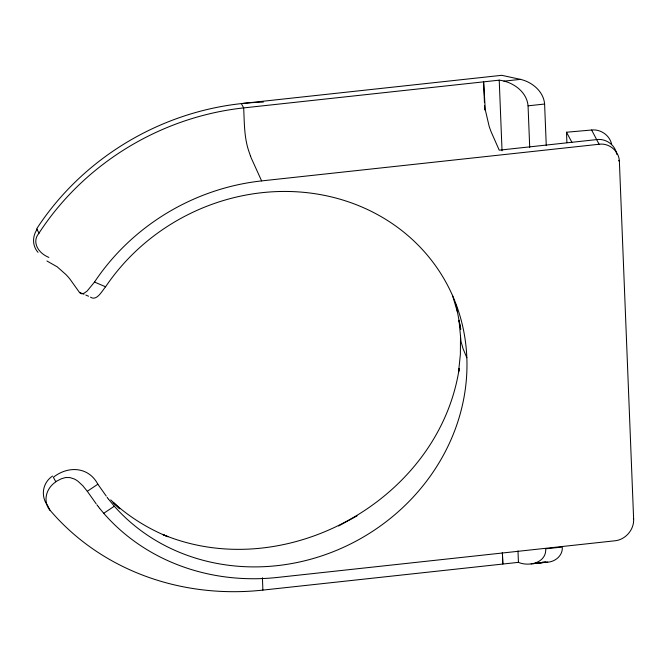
<?xml version="1.0" encoding="UTF-8"?>
<svg xmlns="http://www.w3.org/2000/svg" width="667" height="667" viewBox="0 0 667 667"><rect width="100%" height="100%" fill="white"/><g stroke="black" fill="none" stroke-linecap="round" stroke-linejoin="round"><path stroke-width="1" d="M460.513 335.484L460.363 354.552L458.512 372.394L459.213 368.492C439.119 499.958 284.859 585.343 162.623 534.45M99.583 508.287L103.727 513.298A213.99 195.189 -28.3 0 0 277.422 577.439L614.907 540.787C625.504 539.77 634.192 529.69 633.633 519.059L619.393 161.748C619.393 151.409 609.33 142.738 599.108 144.255L261.622 180.907A213.99 195.189 -28.3 0 0 94.514 282.058L87.11 291.07L84.092 293.222L81.524 293.78L79.64 292.671L69.952 279.106A133.875 32.258 28.2 0 0 68.593 277.48A96.89 23.345 28.2 0 0 66.141 274.746L57.22 266.842L46.923 260.997M103.727 513.298L114.324 506.211A201.292 183.608 -28.3 0 0 407.103 503.402A201.292 183.608 -28.3 0 0 396.056 226.255A201.292 183.608 -28.3 0 0 105.586 286.793C102.109 290.812 96.765 301.467 90.504 297.174M338.569 525.996L357.045 515.874M97.857 484.217C88.511 466.5 67.967 465.691 53.368 477.264L55.711 481.624L61.456 478.731L65.616 477.53L69.935 477.572L74.27 478.981A96.89 39.503 -34.9 0 1 76.672 480.357A133.875 54.577 -34.9 0 1 78.014 481.299L82.733 485.651L87.302 491.279L97.857 484.217L106.253 496.106M531.157 563.898L545.689 562.206C554.144 562.74 563.081 556.036 562.264 547.023L545.706 548.824C546.54 562.823 528.989 566.933 518.434 562.348L262.881 590.103A260.222 237.352 -28.3 0 1 50.042 510.23L49.175 508.613M529.715 147.424L528.056 105.828C526.838 91.496 512.631 81.766 499.224 80.157L243.672 107.904A260.222 237.352 -28.3 0 0 39.003 233.117L36.685 228.806A260.222 237.352 -28.3 0 1 263.315 102.109M503.902 81.166L520.452 79.365C532.149 81.999 543.605 91.487 544.606 104.035L546.265 145.631M528.056 105.828L544.606 104.035M547.715 562.106L533.15 563.623L545.689 562.206L542.646 562.048M566.9 142.63L566.491 132.233L591.621 130.015C600.634 128.973 609.805 135.376 611.631 144.322M520.452 79.365L501.751 75.313L241.354 103.593L243.672 107.904C244.422 122.77 244.064 138.094 249.2 152.301A96.89 16.158 83.8 0 0 250.433 155.853M94.514 282.058L105.586 286.793M79.423 292.379L83.967 294.264M85.801 295.047L88.561 296.223M163.507 534.826L167.901 536.71C147.832 528.489 129.173 516.875 113.098 502.293L119.785 508.796L110.755 499.891M114.324 506.211L108.946 499.675M99.283 507.904L98.382 506.745M108.646 499.283L107.887 498.299M98.082 506.353L97.632 505.761M107.587 497.899L107.145 497.299M97.332 505.361L96.882 504.761M96.14 503.76L87.302 491.279M633.35 518.559L633.633 519.059M591.621 130.015L599.108 144.255M566.491 132.233L571.902 142.288M48.016 506.453L48.307 506.995M48.449 507.262L49.033 508.337M261.622 180.907L251.184 157.887A133.875 22.319 83.8 0 1 250.433 155.861M619.101 161.172L618.668 160.305M466.842 357.745L463.098 348.816L461.005 341.454L459.004 320.293L460.739 329.398L456.136 305.044M452.484 295.323L457.537 312.364M616.491 153.127C614.557 144.447 605.528 138.377 596.773 139.586L499.233 150.175L491.137 131.833A133.875 22.319 83.8 0 1 490.378 129.798A96.89 16.158 83.8 0 1 489.144 126.246L485.309 109.922L483.642 82.55M616.642 153.76L616.767 154.385M499.224 80.157L502.043 150.817M517.984 550.917L518.434 562.348M502.801 563.34L502.401 552.584M483.617 81.849L484.442 102.635M484.567 105.753L484.734 109.905M502.376 552.609L502.835 564.04M262.881 590.103L262.423 577.739M49.925 510.313A20.919 19.076 -28.3 0 1 55.861 481.849M47.807 505.853A21.027 20.627 24.4 0 1 52.543 476.055M48.874 257.429A20.919 15.499 14.5 0 1 39.086 233.167M38.019 252.351A21.027 19.185 -28.3 0 1 37.227 229.131"/></g></svg>
